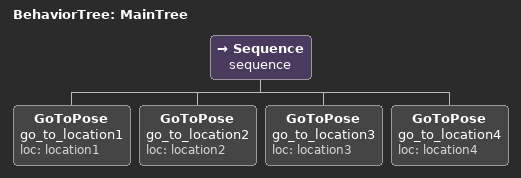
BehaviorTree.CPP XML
<!-- Simple tree that sequentially navigates locations -->
<root main_tree_to_execute = "MainTree" >
    <BehaviorTree ID="MainTree">
        <Sequence name="sequence">
            <GoToPose       name="go_to_location1"  loc="location1" />
            <GoToPose       name="go_to_location2"  loc="location2" />
            <GoToPose       name="go_to_location3"  loc="location3" />
            <GoToPose       name="go_to_location4"  loc="location4" />
        </Sequence>
    </BehaviorTree>
</root>
